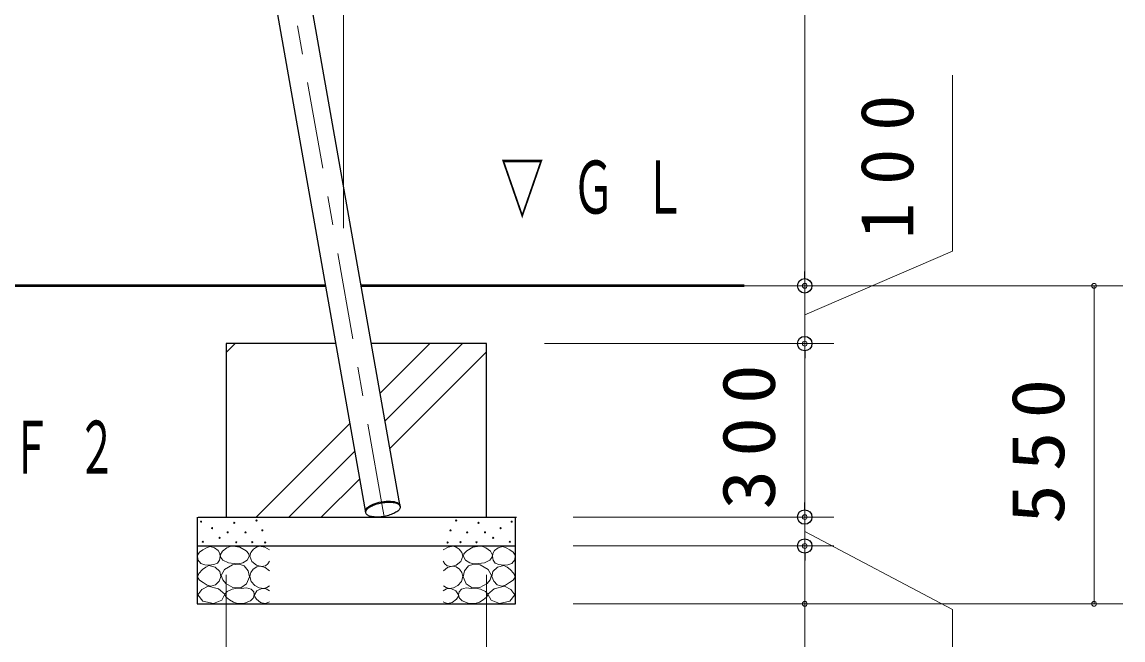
# Model space of a CAD drawing. Units: millimetres on the paper, scale 1:50. Extents: x 200 to 618, y 141 to 438.
# Drawn here: x 361.37 to 399.43, y 196.84 to 218.22 of the extents above; entities that cross this region are included whole.
import ezdxf

# ---------------------------------------------------------------- set-up
doc = ezdxf.new("R2010")
doc.units = ezdxf.units.MM
doc.linetypes.add('USER2', pattern=[6, 3, -1, 1, -1])
doc.layers.add('線', color=2, linetype='Continuous', lineweight=25)
doc.layers.add('補助', color=2, linetype='Continuous', lineweight=13)
doc.styles.add('ＭＳ ゴシック', font='')
doc.styles.get('ＭＳ ゴシック').set_extended_font_data('MS Gothic')

# ---------------------------------------------------------------- blocks, each defined once
blk = doc.blocks.new('dimension_origin')
at = {"color": 0, "linetype": 'Continuous', "lineweight": -2}
blk.add_circle((0, 0), 1.25, dxfattribs=at)

msp = doc.modelspace()

# ---------------------------------------------------------------- linework, layer by layer
at = {"layer": '線', "color": 1, "linetype": 'USER2', "lineweight": 13}
for q in [(363.674, 259.056), (373.89, 201.114)]:
    msp.add_line((373.849, 201.35), q, dxfattribs=at)
at = {"layer": '線', "color": 7}
for p, q in [((373.253, 201.245), (363.493, 256.594)), ((374.445, 201.455), (364.685, 256.804)), ((368.429, 207.092), (368.429, 201.092)), ((372.222, 207.092), (368.429, 207.092)), ((377.429, 207.092), (373.451, 207.092)), ((377.429, 201.092), (377.429, 207.092)), ((374.445, 201.455), (374.438, 201.491)), ((367.429, 201.092), (367.429, 198.092)), ((367.467, 201.092), (378.467, 201.092)), ((373.253, 201.245), (373.247, 201.281)), ((378.429, 198.092), (378.429, 201.092)), ((367.429, 200.092), (378.429, 200.092)), ((367.429, 198.092), (378.429, 198.092))]:
    msp.add_line(p, q, dxfattribs=at)
at = {"layer": '線', "color": 7, "lineweight": 50}
for p, q in [((371.869, 209.092), (309.534, 209.092)), ((386.329, 209.092), (373.098, 209.092))]:
    msp.add_line(p, q, dxfattribs=at)
at = {"layer": '線', "color": 7, "lineweight": 13}
for p, q in [((373.754, 205.374), (375.472, 207.092)), ((373.922, 204.42), (376.594, 207.092)), ((374.09, 203.465), (377.429, 206.805))]:
    msp.add_line(p, q, dxfattribs=at)
at = {"layer": '線'}
msp.add_lwpolyline([(373.247, 201.281), (373.246, 201.312), (373.256, 201.345), (373.276, 201.379), (373.306, 201.413), (373.344, 201.446), (373.392, 201.478), (373.447, 201.509), (373.508, 201.537), (373.576, 201.563), (373.648, 201.586), (373.723, 201.606), (373.801, 201.622), (373.879, 201.633), (373.956, 201.641), (374.032, 201.644), (374.104, 201.643), (374.172, 201.637), (374.234, 201.627), (374.29, 201.613), (374.338, 201.595), (374.377, 201.573), (374.407, 201.548), (374.428, 201.521), (374.438, 201.491)], dxfattribs=at)
at = {"layer": '線', "color": 7}
msp.add_lwpolyline([(373.253, 201.245), (373.252, 201.266), (373.255, 201.288), (373.263, 201.31), (373.275, 201.332), (373.291, 201.355), (373.312, 201.377), (373.337, 201.399), (373.366, 201.421), (373.398, 201.443), (373.434, 201.463), (373.473, 201.483), (373.515, 201.502), (373.559, 201.52), (373.606, 201.536), (373.654, 201.551), (373.704, 201.564), (373.755, 201.576), (373.807, 201.586), (373.859, 201.594), (373.911, 201.601), (373.963, 201.605), (374.013, 201.608), (374.063, 201.608), (374.111, 201.607), (374.156, 201.604), (374.2, 201.598), (374.241, 201.591), (374.278, 201.582), (374.313, 201.572), (374.344, 201.559), (374.371, 201.545), (374.394, 201.53), (374.414, 201.513), (374.428, 201.495), (374.439, 201.475), (374.445, 201.455), (374.446, 201.434), (374.443, 201.413), (374.435, 201.391), (374.423, 201.368), (374.406, 201.346), (374.386, 201.323), (374.361, 201.301), (374.332, 201.279), (374.299, 201.258), (374.264, 201.237), (374.225, 201.217), (374.183, 201.199), (374.138, 201.181), (374.092, 201.165), (374.043, 201.15), (373.993, 201.136), (373.942, 201.125), (373.89, 201.114), (373.838, 201.106), (373.786, 201.1), (373.735, 201.095), (373.684, 201.093), (373.635, 201.092), (373.587, 201.094), (373.541, 201.097), (373.498, 201.102), (373.457, 201.109), (373.419, 201.118), (373.385, 201.129), (373.354, 201.141), (373.326, 201.155), (373.303, 201.171), (373.284, 201.188), (373.269, 201.206), (373.259, 201.225)], close=True, dxfattribs=at)
at = {"layer": '補助'}
for p, q in [((372.484, 211.092), (372.484, 291.468)), ((388.429, 259.092), (388.429, 209.092)), ((393.531, 210.292), (393.531, 216.378)), ((388.429, 209.092), (388.429, 212.092)), ((388.429, 208.092), (393.531, 210.292)), ((379.429, 209.092), (389.429, 209.092)), ((379.429, 209.092), (389.429, 209.092)), ((379.429, 209.092), (399.429, 209.092)), ((388.429, 209.092), (388.429, 207.092)), ((398.429, 209.092), (398.429, 198.092)), ((368.429, 206.785), (368.737, 207.092)), ((379.429, 207.092), (389.429, 207.092)), ((379.429, 207.092), (389.429, 207.092)), ((388.429, 207.092), (388.429, 205.235)), ((388.429, 207.092), (388.429, 204.092)), ((388.429, 207.092), (388.429, 201.092)), ((369.472, 201.092), (372.709, 204.329)), ((388.429, 201.092), (388.429, 204.092)), ((370.594, 201.092), (372.877, 203.375)), ((388.429, 203.092), (388.429, 191.093)), ((371.717, 201.092), (373.046, 202.421)), ((380.429, 201.092), (389.429, 201.092)), ((380.429, 201.092), (389.429, 201.092)), ((388.429, 201.092), (388.429, 200.092)), ((388.429, 200.592), (393.531, 197.892)), ((380.429, 200.092), (389.429, 200.092)), ((380.429, 200.092), (389.429, 200.092)), ((388.429, 200.092), (388.429, 198.687)), ((388.429, 200.092), (388.429, 197.092)), ((368.429, 199.092), (368.429, 189.092)), ((377.429, 199.092), (377.429, 189.092)), ((380.429, 198.092), (399.429, 198.092)), ((380.429, 198.092), (389.429, 198.092)), ((393.531, 197.892), (393.531, 193.568))]:
    msp.add_line(p, q, dxfattribs=at)
at = {"layer": '補助', "lineweight": 25}
for p, q in [((388.429, 209.342), (388.429, 209.592)), ((388.429, 206.842), (388.429, 206.592)), ((388.429, 201.342), (388.429, 201.592)), ((388.429, 199.842), (388.429, 199.592))]:
    msp.add_line(p, q, dxfattribs=at)
at = {"layer": '補助'}
for points in [[(367.878, 200.08), (367.749, 200.029), (367.625, 199.96), (367.508, 199.879), (367.435, 199.77), (367.455, 199.618), (367.555, 199.491), (367.692, 199.439), (367.847, 199.434), (367.999, 199.446), (368.126, 199.497), (368.201, 199.603), (368.227, 199.732), (368.21, 199.836), (368.151, 199.934), (368.028, 200.031)], [(368.667, 200.082), (368.569, 200.07), (368.456, 200.028), (368.297, 199.912), (368.224, 199.774), (368.241, 199.695), (368.315, 199.606), (368.505, 199.511), (368.705, 199.482), (368.852, 199.478), (369.002, 199.509), (369.154, 199.601), (369.229, 199.725), (369.21, 199.818), (369.116, 199.925), (368.902, 200.049)], [(377.192, 200.082), (377.29, 200.07), (377.403, 200.028), (377.562, 199.912), (377.635, 199.774), (377.618, 199.695), (377.543, 199.606), (377.354, 199.511), (377.154, 199.482), (377.007, 199.478), (376.857, 199.509), (376.705, 199.601), (376.63, 199.725), (376.649, 199.818), (376.743, 199.925), (376.957, 200.049)], [(377.98, 200.08), (378.11, 200.029), (378.234, 199.96), (378.351, 199.879), (378.424, 199.77), (378.404, 199.618), (378.304, 199.491), (378.166, 199.439), (378.012, 199.434), (377.86, 199.446), (377.733, 199.497), (377.658, 199.603), (377.632, 199.732), (377.649, 199.836), (377.708, 199.934), (377.831, 200.031)], [(367.828, 199.421), (367.721, 199.365), (367.612, 199.282), (367.483, 199.145), (367.435, 199.009), (367.507, 198.913), (367.638, 198.825), (367.77, 198.74), (367.904, 198.699), (368.057, 198.748), (368.183, 198.876), (368.245, 199.042), (368.214, 199.212), (368.051, 199.357)], [(368.413, 198.795), (368.665, 198.658), (368.932, 198.639), (369.137, 198.788), (369.234, 199.022), (369.189, 199.238), (369.051, 199.401), (368.874, 199.469), (368.651, 199.444), (368.376, 199.283), (368.256, 199.066), (368.309, 198.922)], [(377.446, 198.795), (377.194, 198.658), (376.927, 198.639), (376.721, 198.788), (376.624, 199.022), (376.67, 199.238), (376.808, 199.401), (376.985, 199.469), (377.208, 199.444), (377.483, 199.283), (377.603, 199.066), (377.55, 198.922)], [(378.031, 199.421), (378.138, 199.365), (378.247, 199.282), (378.376, 199.145), (378.424, 199.009), (378.351, 198.913), (378.221, 198.825), (378.088, 198.74), (377.955, 198.699), (377.802, 198.748), (377.676, 198.876), (377.614, 199.042), (377.645, 199.212), (377.808, 199.357)], [(367.811, 198.702), (367.585, 198.582), (367.449, 198.406), (367.618, 198.18), (367.987, 198.098), (368.274, 198.22), (368.383, 198.428), (368.167, 198.61)], [(378.048, 198.702), (378.274, 198.582), (378.41, 198.406), (378.24, 198.18), (377.872, 198.098), (377.585, 198.22), (377.476, 198.428), (377.692, 198.61)], [(368.953, 198.62), (368.803, 198.632), (368.64, 198.603), (368.461, 198.522), (368.375, 198.414), (368.429, 198.32), (368.548, 198.23), (368.677, 198.153), (368.824, 198.106), (369.061, 198.111), (369.267, 198.193), (369.361, 198.289), (369.402, 198.403), (369.381, 198.506), (369.299, 198.598), (369.131, 198.649)], [(376.905, 198.62), (377.056, 198.632), (377.219, 198.603), (377.398, 198.522), (377.484, 198.414), (377.43, 198.32), (377.311, 198.23), (377.181, 198.153), (377.035, 198.106), (376.798, 198.111), (376.592, 198.193), (376.498, 198.289), (376.457, 198.403), (376.478, 198.506), (376.559, 198.598), (376.727, 198.649)]]:
    msp.add_lwpolyline(points, close=True, dxfattribs=at)
for points in [[(369.929, 199.958), (369.761, 200.055), (369.587, 200.085), (369.475, 200.051), (369.372, 199.977), (369.282, 199.871), (369.245, 199.736), (369.318, 199.561), (369.479, 199.432), (369.645, 199.385), (369.79, 199.407), (369.871, 199.474), (369.929, 199.565)], [(375.929, 199.958), (376.098, 200.055), (376.272, 200.085), (376.384, 200.051), (376.487, 199.977), (376.576, 199.871), (376.614, 199.736), (376.54, 199.561), (376.379, 199.432), (376.213, 199.385), (376.069, 199.407), (375.988, 199.474), (375.929, 199.565)], [(369.923, 199.236), (369.78, 199.345), (369.619, 199.394), (369.485, 199.37), (369.365, 199.293), (369.278, 199.177), (369.245, 199.033), (369.298, 198.861), (369.422, 198.722), (369.575, 198.645), (369.727, 198.627), (369.83, 198.656), (369.923, 198.71)], [(375.936, 199.236), (376.079, 199.345), (376.24, 199.394), (376.374, 199.37), (376.493, 199.293), (376.581, 199.177), (376.614, 199.033), (376.561, 198.861), (376.436, 198.722), (376.284, 198.645), (376.132, 198.627), (376.029, 198.656), (375.936, 198.71)], [(369.929, 198.545), (369.809, 198.611), (369.663, 198.627), (369.489, 198.541), (369.403, 198.406), (369.416, 198.332), (369.473, 198.247), (369.616, 198.138), (369.765, 198.101), (369.851, 198.122), (369.929, 198.165)], [(375.929, 198.545), (376.05, 198.611), (376.196, 198.627), (376.37, 198.541), (376.455, 198.406), (376.443, 198.332), (376.386, 198.247), (376.242, 198.138), (376.094, 198.101), (376.008, 198.122), (375.929, 198.165)]]:
    msp.add_lwpolyline(points, dxfattribs=at)
at = {"layer": '補助', "lineweight": 25}
for centre in [(388.429, 209.092), (388.429, 207.092), (388.429, 201.092), (388.429, 200.092)]:
    msp.add_circle(centre, 0.25, dxfattribs=at)
at = {"layer": '補助'}
for centre in [(367.562, 200.936), (369.478, 200.974), (376.381, 200.974), (378.297, 200.936), (367.942, 200.708), (368.48, 200.562), (368.709, 200.891), (369.099, 200.563), (369.678, 200.633), (376.181, 200.633), (376.759, 200.563), (377.15, 200.891), (377.378, 200.562), (377.917, 200.708), (367.625, 200.239), (368.202, 200.372), (368.778, 200.22), (369.332, 200.223), (369.775, 200.212), (376.084, 200.212), (376.527, 200.223), (377.081, 200.22), (377.657, 200.372), (378.234, 200.239)]:
    msp.add_circle(centre, 0.02, dxfattribs=at)

# ---------------------------------------------------------------- block references
at = {"layer": '補助', "xscale": 0.0667, "yscale": 0.0667}
for p, rotation in [((388.429, 209.092), 90), ((398.429, 209.092), 270), ((388.429, 207.092), 270), ((388.429, 201.092), 90), ((388.429, 200.092), 90), ((388.429, 198.092), 270), ((398.429, 198.092), 90)]:
    msp.add_blockref('dimension_origin', p, dxfattribs=dict(at, rotation=rotation))

# ---------------------------------------------------------------- texts
at = {"layer": '補助', "char_height": 1.833, "rotation": 90, "style": 'ＭＳ ゴシック'}
for s, insert, attachment_point in [('\\T1.5;100', (391.281, 213.521), 5), ('\\T1.33;\\W1.1;300', (387.429, 204.092), 8), ('\\T1.33;\\W1.1;550', (397.429, 203.592), 8)]:
    msp.add_mtext(s, dxfattribs=dict(at, insert=insert, attachment_point=attachment_point))
at = {"layer": '補助', "char_height": 1.833, "attachment_point": 1, "style": 'ＭＳ ゴシック'}
for s, insert in [('\\T1.64;\\W0.6;▽ＧＬ', (377.913, 213.425)), ('\\T1.64;\\W0.55;Ｆ２', (361.013, 204.425))]:
    msp.add_mtext(s, dxfattribs=dict(at, insert=insert))

doc.saveas('drawing.dxf')
